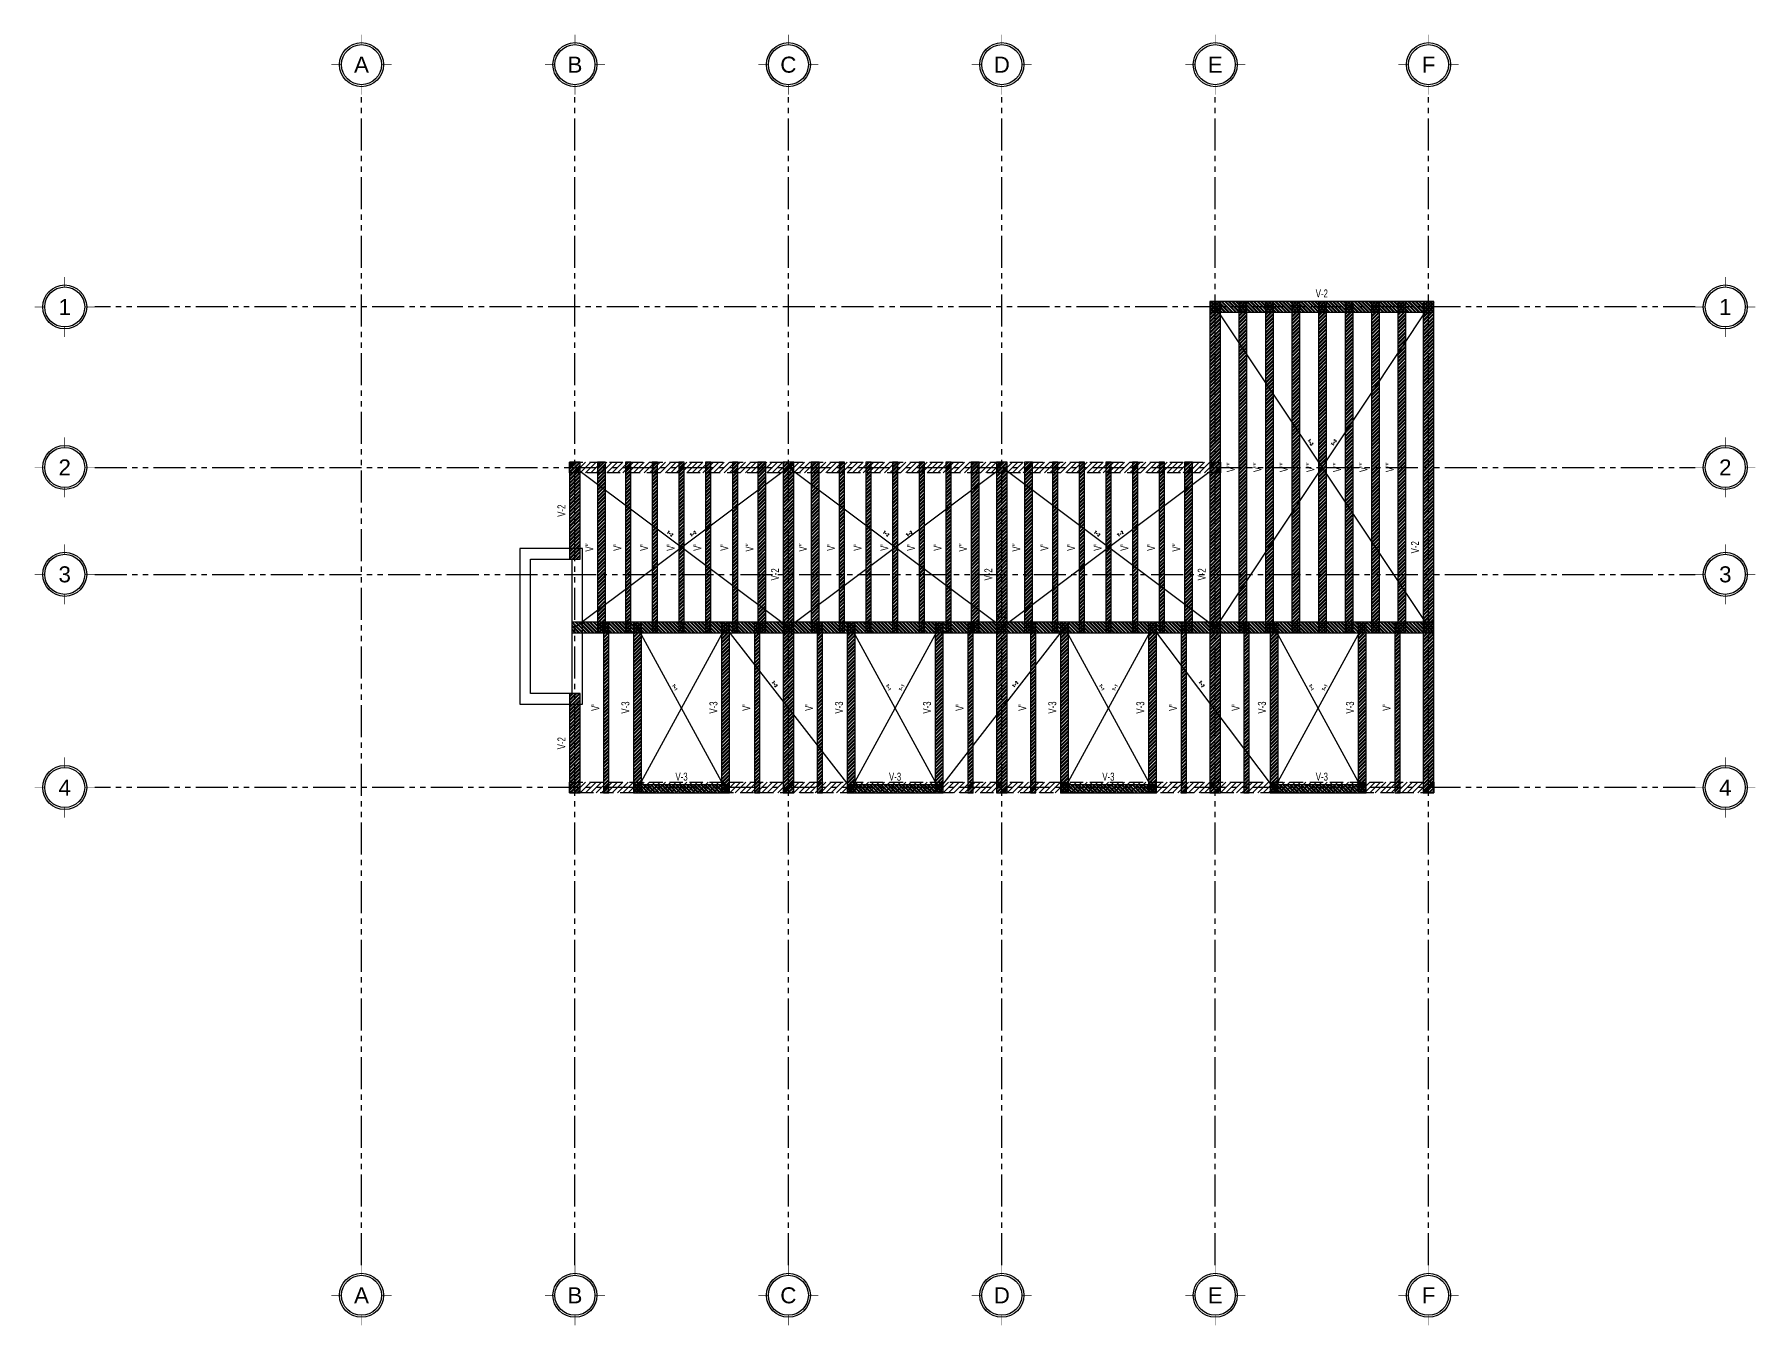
# Model space of a CAD drawing. Header units: metres. Extents: x -6.1 to 26.1, y -10.1 to 14.1.
import ezdxf
from ezdxf.enums import TextEntityAlignment as Align

# ---------------------------------------------------------------- set-up
doc = ezdxf.new("R2010")
doc.units = ezdxf.units.M
doc.header["$MEASUREMENT"] = 0
doc.linetypes.add('Xref_Cubierta$0$HIDDEN', pattern=[0.375, 0.25, -0.125])
doc.linetypes.add('Xref_Ejes$0$ACAD_ISO05W100', pattern=[33, 24, -3, 0, -3, 0, -3])
for name, color, linetype in [('Xref_Cubierta$0$00-TENSORES', 7, 'Continuous'), ('Xref_Cubierta$0$Cerramiento', 11, 'Continuous'), ('Xref_Cubierta$0$VIGA', 3, 'Continuous'), ('Xref_Cubierta$0$VIGUETA', 7, 'Continuous'), ('Xref_Ejes$0$00-EJES', 1, 'Xref_Ejes$0$ACAD_ISO05W100'), ('Xref_Ejes$0$Globo Eje', 1, 'Continuous'), ('Xref_Ejes$0$Texto', 7, 'Continuous')]:
    doc.layers.add(name, color=color, linetype=linetype)
doc.styles.add('Xref_Cubierta$0$ARIAL', font='arial.ttf', dxfattribs={"height": 2})
doc.styles.add('Xref_Cubierta$0$ROMANS', font='romans.shx', dxfattribs={"width": 0.75})
doc.styles.add('Xref_Ejes$0$Arial', font='arial.ttf')
pattern_1 = [(45, (2e-15, 4.327096), (-0.03367596, 0.03367596), []), (45, (0.02245, 4.327096), (-0.03367596, 0.03367596), [])]
pattern_2 = [(45, (0.05, 4.327096), (-0.03367596, 0.03367596), []), (45, (0.07245, 4.327096), (-0.03367596, 0.03367596), [])]

# ---------------------------------------------------------------- blocks, each defined once
blk = doc.blocks.new('*U189')
at = {"layer": 'Xref_Ejes$0$Globo Eje', "ltscale": 0.025, "const_width": 0.00938}
for points in [[(0, 0.5625), (0, 0.375)], [(-0.375, 0), (-0.5625, 0)], [(0.5625, 0), (0.375, 0)], [(0, -0.375), (0, -0.5625)]]:
    blk.add_lwpolyline(points, dxfattribs=at)
at = {"layer": 'Xref_Ejes$0$Globo Eje', "ltscale": 0.025}
for radius in [0.4125, 0.375]:
    blk.add_circle((0, 0), radius, dxfattribs=at)
at = {"layer": 'Xref_Ejes$0$Texto', "color": 7, "ltscale": 0.025, "style": 'Xref_Ejes$0$Arial'}
blk.add_attdef('EJE', text='', height=0.3, dxfattribs=at).set_placement((0, 0), align=Align.MIDDLE_CENTER)
blk = doc.blocks.new('Xref_Ejes')
at = {"layer": 'Xref_Ejes$0$00-EJES', "ltscale": 0.025}
for p, q in [((0, -8.957), (0, 12.987)), ((4, -8.957), (4, 12.987)), ((8, -8.957), (8, 12.987)), ((12, -8.957), (12, 12.987)), ((16, -8.957), (16, 12.987)), ((19.997, -8.957), (19.997, 12.987)), ((24.997, 9.008), (-5, 9.008)), ((-5, 6), (24.997, 6)), ((-5, 3.996), (24.997, 3.996)), ((24.997, 0), (-5, 0))]:
    blk.add_line(p, q, dxfattribs=at)
for p, values in [((0, 13.55), {'EJE': 'A'}), ((4, 13.55), {'EJE': 'B'}), ((8, 13.55), {'EJE': 'C'}), ((12, 13.55), {'EJE': 'D'}), ((16, 13.55), {'EJE': 'E'}), ((19.997, 13.55), {'EJE': 'F'}), ((-5.562, 9.008), {'EJE': '1'}), ((25.559, 9.008), {'EJE': '1'}), ((-5.562, 6), {'EJE': '2'}), ((25.559, 6), {'EJE': '2'}), ((-5.562, 3.996), {'EJE': '3'}), ((25.559, 3.996), {'EJE': '3'}), ((-5.562, 0), {'EJE': '4'}), ((25.559, 0), {'EJE': '4'}), ((0, -9.519), {'EJE': 'A'}), ((4, -9.519), {'EJE': 'B'}), ((8, -9.519), {'EJE': 'C'}), ((12, -9.519), {'EJE': 'D'}), ((16, -9.519), {'EJE': 'E'}), ((19.997, -9.519), {'EJE': 'F'})]:
    blk.add_blockref('*U189', p, dxfattribs=at).add_auto_attribs(values)
blk = doc.blocks.new('*U257')
at = {"layer": 'Xref_Cubierta$0$VIGA', "ltscale": 0.025, "transparency": 33554559}
h = blk.add_hatch(dxfattribs=at)
h.set_pattern_fill('ANSI32', color=250, scale=0.005)
h.set_pattern_definition([(45, (-0.05, 4.327096), (-0.03367596, 0.03367596), []), (45, (-0.02755, 4.327096), (-0.03367596, 0.03367596), [])])
h.paths.add_polyline_path([(-0.125, 6), (-0.125, -0.2), (0.075, -0.2), (0.075, 6)])
at = {"layer": 'Xref_Cubierta$0$VIGA', "ltscale": 0.025}
for p, q in [((0.075, 6), (-0.125, 6)), ((-0.125, 6), (-0.125, -0.2)), ((0.075, -0.2), (0.075, 6)), ((-0.125, -0.2), (0.075, -0.2))]:
    blk.add_line(p, q, dxfattribs=at)
at = {"layer": 'Xref_Cubierta$0$VIGA', "ltscale": 0.025, "style": 'Xref_Cubierta$0$ARIAL', "width": 0.7, "flags": 8}
blk.add_attdef('V-00', text='', height=0.15, rotation=90, dxfattribs=at).set_placement((-0.278, 3.895), align=Align.MIDDLE_CENTER)
blk = doc.blocks.new('*U263')
at = {"layer": 'Xref_Cubierta$0$VIGA', "ltscale": 0.025, "transparency": 33554559}
h = blk.add_hatch(dxfattribs=at)
h.set_pattern_fill('ANSI32', color=250, scale=0.005, angle=-90)
h.set_pattern_definition([(315, (18.322223, 0.05), (0.03367596, 0.03367596), []), (315, (18.322223, 0.02755), (0.03367596, 0.03367596), [])])
h.paths.add_polyline_path([(15.953, 0.125), (-0.2, 0.125), (-0.2, -0.075), (15.953, -0.075)])
at = {"layer": 'Xref_Cubierta$0$VIGA', "ltscale": 0.025}
for p, q in [((-0.2, 0.125), (-0.2, -0.075)), ((15.953, 0.125), (-0.2, 0.125)), ((15.953, -0.075), (15.953, 0.125)), ((-0.2, -0.075), (15.953, -0.075))]:
    blk.add_line(p, q, dxfattribs=at)
at = {"layer": 'Xref_Cubierta$0$VIGA', "ltscale": 0.025, "style": 'Xref_Cubierta$0$ARIAL', "width": 0.7, "flags": 8}
blk.add_attdef('V-00', text='', height=0.15, dxfattribs=at).set_placement((7.856, 0.278), align=Align.MIDDLE_CENTER)
blk = doc.blocks.new('*U264')
at = {"layer": 'Xref_Cubierta$0$VIGA', "ltscale": 0.025, "transparency": 33554559}
h = blk.add_hatch(dxfattribs=at)
h.set_pattern_fill('ANSI32', color=250, scale=0.005)
h.set_pattern_definition([(45, (-0.05, 7.335386), (-0.03367596, 0.03367596), []), (45, (-0.02755, 7.335386), (-0.03367596, 0.03367596), [])])
h.paths.add_polyline_path([(-0.125, 9.008), (-0.125, -0.2), (0.075, -0.2), (0.075, 9.008)])
at = {"layer": 'Xref_Cubierta$0$VIGA', "ltscale": 0.025}
for p, q in [((0.075, 9.008), (-0.125, 9.008)), ((-0.125, 9.008), (-0.125, -0.2)), ((0.075, -0.2), (0.075, 9.008)), ((-0.125, -0.2), (0.075, -0.2))]:
    blk.add_line(p, q, dxfattribs=at)
at = {"layer": 'Xref_Cubierta$0$VIGA', "ltscale": 0.025, "style": 'Xref_Cubierta$0$ARIAL', "width": 0.7, "flags": 8}
blk.add_attdef('V-00', text='', height=0.15, rotation=90, dxfattribs=at).set_placement((-0.278, 3.895), align=Align.MIDDLE_CENTER)
blk = doc.blocks.new('*U261')
at = {"layer": 'Xref_Cubierta$0$VIGA', "ltscale": 0.025, "transparency": 33554559}
h = blk.add_hatch(dxfattribs=at)
h.set_pattern_fill('ANSI32', color=250, scale=0.005)
h.set_pattern_definition([(45, (-0.05, 7.335143), (-0.03367596, 0.03367596), []), (45, (-0.02755, 7.335143), (-0.03367596, 0.03367596), [])])
h.paths.add_polyline_path([(-0.125, 9.008), (-0.125, -0.2), (0.075, -0.2), (0.075, 9.008)])
at = {"layer": 'Xref_Cubierta$0$VIGA', "ltscale": 0.025}
for p, q in [((0.075, 9.008), (-0.125, 9.008)), ((-0.125, 9.008), (-0.125, -0.2)), ((0.075, -0.2), (0.075, 9.008)), ((-0.125, -0.2), (0.075, -0.2))]:
    blk.add_line(p, q, dxfattribs=at)
at = {"layer": 'Xref_Cubierta$0$VIGA', "ltscale": 0.025, "style": 'Xref_Cubierta$0$ARIAL', "width": 0.7, "flags": 8}
blk.add_attdef('V-00', text='', height=0.15, rotation=90, dxfattribs=at).set_placement((-0.278, 4.403), align=Align.MIDDLE_CENTER)
blk = doc.blocks.new('*U262')
at = {"layer": 'Xref_Cubierta$0$VIGA', "ltscale": 0.025, "transparency": 33554559}
h = blk.add_hatch(dxfattribs=at)
h.set_pattern_fill('ANSI32', color=250, scale=0.005)
h.set_pattern_definition([(45, (-0.05, -0.01063), (-0.033676, 0.033676), []), (45, (-0.02755, -0.01063), (-0.033676, 0.033676), [])])
h.paths.add_polyline_path([(-0.125, 1.662), (-0.125, -0.2), (0.075, -0.2), (0.075, 1.662)])
at = {"layer": 'Xref_Cubierta$0$VIGA', "ltscale": 0.025}
for p, q in [((0.075, 1.662), (-0.125, 1.662)), ((-0.125, 1.662), (-0.125, -0.2)), ((0.075, -0.2), (0.075, 1.662)), ((-0.125, -0.2), (0.075, -0.2))]:
    blk.add_line(p, q, dxfattribs=at)
at = {"layer": 'Xref_Cubierta$0$VIGA', "ltscale": 0.025, "style": 'Xref_Cubierta$0$ARIAL', "width": 0.7, "flags": 8}
blk.add_attdef('V-00', text='', height=0.15, rotation=90, dxfattribs=at).set_placement((-0.278, 0.73), align=Align.MIDDLE_CENTER)
blk = doc.blocks.new('*U265')
at = {"layer": 'Xref_Cubierta$0$VIGA', "ltscale": 0.025, "transparency": 33554559}
h = blk.add_hatch(dxfattribs=at)
h.set_pattern_fill('ANSI32', color=250, scale=0.005)
h.set_pattern_definition([(45, (-0.05, -3.019004), (-0.03367596, 0.03367596), []), (45, (-0.02755, -3.019004), (-0.03367596, 0.03367596), [])])
h.paths.add_polyline_path([(-0.125, 1.621), (-0.125, -0.2), (0.075, -0.2), (0.075, 1.621)])
at = {"layer": 'Xref_Cubierta$0$VIGA', "ltscale": 0.025}
for p, q in [((0.075, 1.621), (-0.125, 1.621)), ((-0.125, 1.621), (-0.125, -0.2)), ((0.075, -0.2), (0.075, 1.621)), ((-0.125, -0.2), (0.075, -0.2))]:
    blk.add_line(p, q, dxfattribs=at)
at = {"layer": 'Xref_Cubierta$0$VIGA', "ltscale": 0.025, "style": 'Xref_Cubierta$0$ARIAL', "width": 0.7, "flags": 8}
blk.add_attdef('V-00', text='', height=0.15, rotation=90, dxfattribs=at).set_placement((-0.278, 0.709), align=Align.MIDDLE_CENTER)
blk = doc.blocks.new('*U266')
at = {"layer": 'Xref_Cubierta$0$VIGA', "ltscale": 0.025, "transparency": 33554559}
h = blk.add_hatch(dxfattribs=at)
h.set_pattern_fill('ANSI32', color=250, scale=0.005, angle=-90)
h.set_pattern_definition([(315, (18.320255, 0.05), (0.03367596, 0.03367596), []), (315, (18.320255, 0.02755), (0.03367596, 0.03367596), [])])
h.paths.add_polyline_path([(3.997, 0.125), (-0.2, 0.125), (-0.2, -0.075), (3.997, -0.075)])
at = {"layer": 'Xref_Cubierta$0$VIGA', "ltscale": 0.025}
for p, q in [((-0.2, 0.125), (-0.2, -0.075)), ((3.997, 0.125), (-0.2, 0.125)), ((3.997, -0.075), (3.997, 0.125)), ((-0.2, -0.075), (3.997, -0.075))]:
    blk.add_line(p, q, dxfattribs=at)
at = {"layer": 'Xref_Cubierta$0$VIGA', "ltscale": 0.025, "style": 'Xref_Cubierta$0$ARIAL', "width": 0.7, "flags": 8}
blk.add_attdef('V-00', text='', height=0.15, dxfattribs=at).set_placement((1.897, 0.278), align=Align.MIDDLE_CENTER)
blk = doc.blocks.new('*U267')
at = {"layer": 'Xref_Cubierta$0$VIGA', "ltscale": 0.025, "transparency": 33554559}
h = blk.add_hatch(dxfattribs=at)
h.set_pattern_fill('ANSI32', color=250, scale=0.005)
h.set_pattern_definition([(45, (-0.05, 4.327096), (-0.03367596, 0.03367596), []), (45, (-0.02755, 4.327096), (-0.03367596, 0.03367596), [])])
h.paths.add_polyline_path([(-0.125, 6), (-0.125, -0.2), (0.075, -0.2), (0.075, 6)])
at = {"layer": 'Xref_Cubierta$0$VIGA', "ltscale": 0.025}
for p, q in [((0.075, 6), (-0.125, 6)), ((-0.125, 6), (-0.125, -0.2)), ((0.075, -0.2), (0.075, 6)), ((-0.125, -0.2), (0.075, -0.2))]:
    blk.add_line(p, q, dxfattribs=at)
at = {"layer": 'Xref_Cubierta$0$VIGA', "ltscale": 0.025, "style": 'Xref_Cubierta$0$ARIAL', "width": 0.7, "flags": 8}
blk.add_attdef('V-00', text='', height=0.15, rotation=90, dxfattribs=at).set_placement((-0.278, 3.895), align=Align.MIDDLE_CENTER)
blk = doc.blocks.new('*U260')
at = {"layer": 'Xref_Cubierta$0$VIGA', "ltscale": 0.025, "transparency": 33554559}
h = blk.add_hatch(dxfattribs=at)
h.set_pattern_fill('ANSI32', color=250, scale=0.005, angle=-90)
h.set_pattern_definition([(315, (5.218306, -6e-15), (0.03367596, 0.03367596), []), (315, (5.218306, -0.02245), (0.03367596, 0.03367596), [])])
h.paths.add_polyline_path([(1.65, 0.075), (-0.15, 0.075), (-0.15, -0.075), (1.65, -0.075)])
at = {"layer": 'Xref_Cubierta$0$VIGA', "ltscale": 0.025}
for p, q in [((-0.15, 0.075), (-0.15, -0.075)), ((1.65, 0.075), (-0.15, 0.075)), ((1.65, -0.075), (1.65, 0.075)), ((-0.15, -0.075), (1.65, -0.075))]:
    blk.add_line(p, q, dxfattribs=at)
at = {"layer": 'Xref_Cubierta$0$VIGA', "ltscale": 0.025, "style": 'Xref_Cubierta$0$ARIAL', "width": 0.7, "flags": 8}
blk.add_attdef('V-00', text='', height=0.15, dxfattribs=at).set_placement((0.749, 0.228), align=Align.MIDDLE_CENTER)
blk = doc.blocks.new('*U259')
at = {"layer": 'Xref_Cubierta$0$VIGA', "ltscale": 0.025, "transparency": 33554559}
h = blk.add_hatch(dxfattribs=at)
h.set_pattern_fill('ANSI32', color=250, scale=0.005)
h.set_pattern_definition(pattern_1)
h.paths.add_polyline_path([(-0.075, 3), (-0.075, -0.2), (0.075, -0.2), (0.075, 3)])
at = {"layer": 'Xref_Cubierta$0$VIGA', "ltscale": 0.025}
for p, q in [((0.075, 3), (-0.075, 3)), ((-0.075, 3), (-0.075, -0.2)), ((0.075, -0.2), (0.075, 3)), ((-0.075, -0.2), (0.075, -0.2))]:
    blk.add_line(p, q, dxfattribs=at)
at = {"layer": 'Xref_Cubierta$0$VIGA', "ltscale": 0.025, "style": 'Xref_Cubierta$0$ARIAL', "width": 0.7, "flags": 8}
blk.add_attdef('V-00', text='', height=0.15, rotation=90, dxfattribs=at).set_placement((-0.228, 1.399), align=Align.MIDDLE_CENTER)
blk = doc.blocks.new('*U258')
at = {"layer": 'Xref_Cubierta$0$VIGA', "ltscale": 0.025, "transparency": 33554559}
h = blk.add_hatch(dxfattribs=at)
h.set_pattern_fill('ANSI32', color=250, scale=0.005)
h.set_pattern_definition(pattern_2)
h.paths.add_polyline_path([(-0.025, 3), (-0.025, -0.2), (0.075, -0.2), (0.075, 3)])
at = {"layer": 'Xref_Cubierta$0$VIGA', "ltscale": 0.025}
for p, q in [((0.075, 3), (-0.025, 3)), ((-0.025, 3), (-0.025, -0.2)), ((0.075, -0.2), (0.075, 3)), ((-0.025, -0.2), (0.075, -0.2))]:
    blk.add_line(p, q, dxfattribs=at)
at = {"layer": 'Xref_Cubierta$0$VIGA', "ltscale": 0.025, "style": 'Xref_Cubierta$0$ARIAL', "width": 0.7, "flags": 8}
blk.add_attdef('V-00', text='', height=0.15, rotation=90, dxfattribs=at).set_placement((-0.178, 1.399), align=Align.MIDDLE_CENTER)
blk = doc.blocks.new('*U268')
at = {"layer": 'Xref_Cubierta$0$VIGA', "ltscale": 0.025, "transparency": 33554559}
h = blk.add_hatch(dxfattribs=at)
h.set_pattern_fill('ANSI32', color=250, scale=0.005)
h.set_pattern_definition(pattern_2)
h.paths.add_polyline_path([(-0.025, 3), (-0.025, -0.2), (0.075, -0.2), (0.075, 3)])
at = {"layer": 'Xref_Cubierta$0$VIGA', "ltscale": 0.025}
for p, q in [((0.075, 3), (-0.025, 3)), ((-0.025, 3), (-0.025, -0.2)), ((0.075, -0.2), (0.075, 3)), ((-0.025, -0.2), (0.075, -0.2))]:
    blk.add_line(p, q, dxfattribs=at)
at = {"layer": 'Xref_Cubierta$0$VIGA', "ltscale": 0.025, "style": 'Xref_Cubierta$0$ARIAL', "width": 0.7, "flags": 8}
blk.add_attdef('V-00', text='', height=0.15, rotation=90, dxfattribs=at).set_placement((-0.178, 1.399), align=Align.MIDDLE_CENTER)
blk = doc.blocks.new('*U269')
at = {"layer": 'Xref_Cubierta$0$VIGA', "ltscale": 0.025, "transparency": 33554559}
h = blk.add_hatch(dxfattribs=at)
h.set_pattern_fill('ANSI32', color=250, scale=0.005)
h.set_pattern_definition(pattern_1)
h.paths.add_polyline_path([(-0.075, 3), (-0.075, -0.2), (0.075, -0.2), (0.075, 3)])
at = {"layer": 'Xref_Cubierta$0$VIGA', "ltscale": 0.025}
for p, q in [((0.075, 3), (-0.075, 3)), ((-0.075, 3), (-0.075, -0.2)), ((0.075, -0.2), (0.075, 3)), ((-0.075, -0.2), (0.075, -0.2))]:
    blk.add_line(p, q, dxfattribs=at)
at = {"layer": 'Xref_Cubierta$0$VIGA', "ltscale": 0.025, "style": 'Xref_Cubierta$0$ARIAL', "width": 0.7, "flags": 8}
blk.add_attdef('V-00', text='', height=0.15, rotation=90, dxfattribs=at).set_placement((-0.228, 1.399), align=Align.MIDDLE_CENTER)
blk = doc.blocks.new('*U270')
at = {"layer": 'Xref_Cubierta$0$VIGA', "ltscale": 0.025, "transparency": 33554559}
h = blk.add_hatch(dxfattribs=at)
h.set_pattern_fill('ANSI32', color=250, scale=0.005)
h.set_pattern_definition(pattern_1)
h.paths.add_polyline_path([(-0.075, 3), (-0.075, -0.2), (0.075, -0.2), (0.075, 3)])
at = {"layer": 'Xref_Cubierta$0$VIGA', "ltscale": 0.025}
for p, q in [((0.075, 3), (-0.075, 3)), ((-0.075, 3), (-0.075, -0.2)), ((0.075, -0.2), (0.075, 3)), ((-0.075, -0.2), (0.075, -0.2))]:
    blk.add_line(p, q, dxfattribs=at)
at = {"layer": 'Xref_Cubierta$0$VIGA', "ltscale": 0.025, "style": 'Xref_Cubierta$0$ARIAL', "width": 0.7, "flags": 8}
blk.add_attdef('V-00', text='', height=0.15, rotation=90, dxfattribs=at).set_placement((-0.228, 1.399), align=Align.MIDDLE_CENTER)
blk = doc.blocks.new('*U271')
at = {"layer": 'Xref_Cubierta$0$VIGA', "ltscale": 0.025, "transparency": 33554559}
h = blk.add_hatch(dxfattribs=at)
h.set_pattern_fill('ANSI32', color=250, scale=0.005)
h.set_pattern_definition(pattern_1)
h.paths.add_polyline_path([(-0.075, 6.008), (-0.075, -0.2), (0.075, -0.2), (0.075, 6.008)])
at = {"layer": 'Xref_Cubierta$0$VIGA', "ltscale": 0.025}
for p, q in [((0.075, 6.008), (-0.075, 6.008)), ((-0.075, 6.008), (-0.075, -0.2)), ((0.075, -0.2), (0.075, 6.008)), ((-0.075, -0.2), (0.075, -0.2))]:
    blk.add_line(p, q, dxfattribs=at)
at = {"layer": 'Xref_Cubierta$0$VIGA', "ltscale": 0.025, "style": 'Xref_Cubierta$0$ARIAL', "width": 0.7, "flags": 8}
blk.add_attdef('V-00', text='', height=0.15, rotation=90, dxfattribs=at).set_placement((-0.228, 2.903), align=Align.MIDDLE_CENTER)
blk = doc.blocks.new('*U273')
at = {"layer": 'Xref_Cubierta$0$VIGA', "ltscale": 0.025, "transparency": 33554559}
h = blk.add_hatch(dxfattribs=at)
h.set_pattern_fill('ANSI32', color=250, scale=0.005, angle=-90)
h.set_pattern_definition([(315, (5.147566, -6e-15), (0.03367596, 0.03367596), []), (315, (5.147566, -0.02245), (0.03367596, 0.03367596), [])])
h.paths.add_polyline_path([(1.65, 0.075), (-0.15, 0.075), (-0.15, -0.075), (1.65, -0.075)])
at = {"layer": 'Xref_Cubierta$0$VIGA', "ltscale": 0.025}
for p, q in [((-0.15, 0.075), (-0.15, -0.075)), ((1.65, 0.075), (-0.15, 0.075)), ((1.65, -0.075), (1.65, 0.075)), ((-0.15, -0.075), (1.65, -0.075))]:
    blk.add_line(p, q, dxfattribs=at)
at = {"layer": 'Xref_Cubierta$0$VIGA', "ltscale": 0.025, "style": 'Xref_Cubierta$0$ARIAL', "width": 0.7, "flags": 8}
blk.add_attdef('V-00', text='', height=0.15, dxfattribs=at).set_placement((0.82, 0.228), align=Align.MIDDLE_CENTER)
blk = doc.blocks.new('*U272')
at = {"layer": 'Xref_Cubierta$0$VIGA', "ltscale": 0.025, "transparency": 33554559}
h = blk.add_hatch(dxfattribs=at)
h.set_pattern_fill('ANSI32', color=250, scale=0.005)
h.set_pattern_definition(pattern_1)
h.paths.add_polyline_path([(-0.075, 3), (-0.075, -0.2), (0.075, -0.2), (0.075, 3)])
at = {"layer": 'Xref_Cubierta$0$VIGA', "ltscale": 0.025}
for p, q in [((0.075, 3), (-0.075, 3)), ((-0.075, 3), (-0.075, -0.2)), ((0.075, -0.2), (0.075, 3)), ((-0.075, -0.2), (0.075, -0.2))]:
    blk.add_line(p, q, dxfattribs=at)
at = {"layer": 'Xref_Cubierta$0$VIGA', "ltscale": 0.025, "style": 'Xref_Cubierta$0$ARIAL', "width": 0.7, "flags": 8}
blk.add_attdef('V-00', text='', height=0.15, rotation=90, dxfattribs=at).set_placement((-0.228, 1.399), align=Align.MIDDLE_CENTER)
blk = doc.blocks.new('*U274')
at = {"layer": 'Xref_Cubierta$0$VIGA', "ltscale": 0.025, "transparency": 33554559}
h = blk.add_hatch(dxfattribs=at)
h.set_pattern_fill('ANSI32', color=250, scale=0.005)
h.set_pattern_definition(pattern_1)
h.paths.add_polyline_path([(-0.075, 3), (-0.075, -0.2), (0.075, -0.2), (0.075, 3)])
at = {"layer": 'Xref_Cubierta$0$VIGA', "ltscale": 0.025}
for p, q in [((0.075, 3), (-0.075, 3)), ((-0.075, 3), (-0.075, -0.2)), ((0.075, -0.2), (0.075, 3)), ((-0.075, -0.2), (0.075, -0.2))]:
    blk.add_line(p, q, dxfattribs=at)
at = {"layer": 'Xref_Cubierta$0$VIGA', "ltscale": 0.025, "style": 'Xref_Cubierta$0$ARIAL', "width": 0.7, "flags": 8}
blk.add_attdef('V-00', text='', height=0.15, rotation=90, dxfattribs=at).set_placement((-0.228, 1.399), align=Align.MIDDLE_CENTER)
blk = doc.blocks.new('Xref_Cubierta')
at = {"layer": 'Xref_Cubierta$0$VIGUETA'}
h = blk.add_hatch(dxfattribs=at)
h.set_pattern_fill('JIS_WOOD', color=256, scale=0.1)
h.set_pattern_definition([(45, (-0.000496, 6.00002), (-0.05, 0.05), [])])
h.paths.add_polyline_path([(16.1, 5.9), (16.1, 6.1), (3.9, 6.1), (3.9, 5.9)])
h = blk.add_hatch(dxfattribs=at)
h.set_pattern_fill('JIS_WOOD', color=256, scale=0.1)
h.set_pattern_definition([(45, (0, 0), (-0.05, 0.05), [])])
h.paths.add_polyline_path([(20.097, -0.1), (20.097, 0.1), (3.9, 0.1), (3.9, -0.1)])
at = {"layer": 'Xref_Cubierta$0$00-TENSORES'}
for p, q in [((20.008, 3), (16, 9.008)), ((19.997, 9.008), (16.006, 3)), ((8.002, 3), (4, 6)), ((8.002, 6), (4, 3)), ((12.004, 3), (8.002, 6)), ((12.004, 6), (8.002, 3)), ((16.006, 3), (12.004, 6)), ((16.006, 6), (12.004, 3)), ((5.174, -0.025), (6.824, 3)), ((6.824, -0.025), (5.174, 3)), ((6.824, 3), (9.176, -0.025)), ((9.176, -0.025), (10.826, 3)), ((10.826, -0.025), (9.176, 3)), ((13.174, 3), (10.826, -0.025)), ((13.174, -0.025), (14.824, 3)), ((14.824, -0.025), (13.174, 3)), ((14.824, 3), (17.103, -0.025)), ((17.103, -0.025), (18.753, 3)), ((18.753, -0.025), (17.103, 3))]:
    blk.add_line(p, q, dxfattribs=at)
at = {"layer": 'Xref_Cubierta$0$Cerramiento'}
blk.add_line((6.05, 3.1), (5.95, 3.1), dxfattribs=at)
for points in [[(2.97, 1.562), (4.144, 1.562), (4.144, 4.479), (2.97, 4.479), (2.97, 1.562)], [(3.17, 1.762), (3.17, 4.279), (3.944, 4.279), (3.944, 1.762), (3.17, 1.762)]]:
    blk.add_lwpolyline(points, dxfattribs=at)
at = {"layer": 'Xref_Cubierta$0$VIGUETA', "linetype": 'Xref_Cubierta$0$HIDDEN'}
for points in [[(3.9, 6.1), (16.1, 6.1), (16.1, 5.9), (3.9, 5.9)], [(3.9, 0.1), (20.097, 0.1), (20.097, -0.1), (3.9, -0.1)]]:
    blk.add_lwpolyline(points, close=True, dxfattribs=at)
at = {"ltscale": 0.025}
ref = blk.add_blockref('*U264', (16.025, 0.1), dxfattribs=at)
ref.add_attrib('V-00', 'V-2', dxfattribs={"layer": 'Xref_Cubierta$0$VIGA', "ltscale": 0.025, "height": 0.15, "rotation": 90, "style": 'Xref_Cubierta$0$ARIAL', "width": 0.7}).set_placement((15.747, 3.995), align=Align.MIDDLE_CENTER)
ref = blk.add_blockref('*U266', (16.1, 8.983), dxfattribs=at)
ref.add_attrib('V-00', 'V-2', dxfattribs={"layer": 'Xref_Cubierta$0$VIGA', "ltscale": 0.025, "height": 0.15, "style": 'Xref_Cubierta$0$ARIAL', "width": 0.7}).set_placement((17.997, 9.261), align=Align.MIDDLE_CENTER)
ref = blk.add_blockref('*U271', (16.52, 3.1), dxfattribs=at)
ref.add_attrib('V-00', "V'''", dxfattribs={"layer": 'Xref_Cubierta$0$VIGA', "ltscale": 0.025, "height": 0.15, "rotation": 90, "style": 'Xref_Cubierta$0$ARIAL', "width": 0.7}).set_placement((16.292, 6.003), align=Align.MIDDLE_CENTER)
ref = blk.add_blockref('*U271', (17.016, 3.1), dxfattribs=at)
ref.add_attrib('V-00', "V'''", dxfattribs={"layer": 'Xref_Cubierta$0$VIGA', "ltscale": 0.025, "height": 0.15, "rotation": 90, "style": 'Xref_Cubierta$0$ARIAL', "width": 0.7}).set_placement((16.788, 6.003), align=Align.MIDDLE_CENTER)
ref = blk.add_blockref('*U271', (17.513, 3.1), dxfattribs=at)
ref.add_attrib('V-00', "V'''", dxfattribs={"layer": 'Xref_Cubierta$0$VIGA', "ltscale": 0.025, "height": 0.15, "rotation": 90, "style": 'Xref_Cubierta$0$ARIAL', "width": 0.7}).set_placement((17.285, 6.003), align=Align.MIDDLE_CENTER)
ref = blk.add_blockref('*U271', (18.01, 3.1), dxfattribs=at)
ref.add_attrib('V-00', "V'''", dxfattribs={"layer": 'Xref_Cubierta$0$VIGA', "ltscale": 0.025, "height": 0.15, "rotation": 90, "style": 'Xref_Cubierta$0$ARIAL', "width": 0.7}).set_placement((17.782, 6.003), align=Align.MIDDLE_CENTER)
ref = blk.add_blockref('*U271', (18.507, 3.1), dxfattribs=at)
ref.add_attrib('V-00', "V'''", dxfattribs={"layer": 'Xref_Cubierta$0$VIGA', "ltscale": 0.025, "height": 0.15, "rotation": 90, "style": 'Xref_Cubierta$0$ARIAL', "width": 0.7}).set_placement((18.279, 6.003), align=Align.MIDDLE_CENTER)
ref = blk.add_blockref('*U271', (19.003, 3.1), dxfattribs=at)
ref.add_attrib('V-00', "V'''", dxfattribs={"layer": 'Xref_Cubierta$0$VIGA', "ltscale": 0.025, "height": 0.15, "rotation": 90, "style": 'Xref_Cubierta$0$ARIAL', "width": 0.7}).set_placement((18.775, 6.003), align=Align.MIDDLE_CENTER)
ref = blk.add_blockref('*U271', (19.5, 3.1), dxfattribs=at)
ref.add_attrib('V-00', "V'''", dxfattribs={"layer": 'Xref_Cubierta$0$VIGA', "ltscale": 0.025, "height": 0.15, "rotation": 90, "style": 'Xref_Cubierta$0$ARIAL', "width": 0.7}).set_placement((19.272, 6.003), align=Align.MIDDLE_CENTER)
ref = blk.add_blockref('*U261', (20.022, 0.1), dxfattribs=at)
ref.add_attrib('V-00', 'V-2', dxfattribs={"layer": 'Xref_Cubierta$0$VIGA', "ltscale": 0.025, "height": 0.15, "rotation": 90, "style": 'Xref_Cubierta$0$ARIAL', "width": 0.7}).set_placement((19.744, 4.503), align=Align.MIDDLE_CENTER)
ref = blk.add_blockref('*U265', (4.025, 4.479), dxfattribs=at)
ref.add_attrib('V-00', 'V-2', dxfattribs={"layer": 'Xref_Cubierta$0$VIGA', "ltscale": 0.025, "height": 0.15, "rotation": 90, "style": 'Xref_Cubierta$0$ARIAL', "width": 0.7}).set_placement((3.747, 5.189), align=Align.MIDDLE_CENTER)
ref = blk.add_blockref('*U259', (4.5, 3.1), dxfattribs=at)
ref.add_attrib('V-00', "V''", dxfattribs={"layer": 'Xref_Cubierta$0$VIGA', "ltscale": 0.025, "height": 0.15, "rotation": 90, "style": 'Xref_Cubierta$0$ARIAL', "width": 0.7}).set_placement((4.272, 4.499), align=Align.MIDDLE_CENTER)
ref = blk.add_blockref('*U258', (4.975, 3.1), dxfattribs=at)
ref.add_attrib('V-00', "V'", dxfattribs={"layer": 'Xref_Cubierta$0$VIGA', "ltscale": 0.025, "height": 0.15, "rotation": 90, "style": 'Xref_Cubierta$0$ARIAL', "width": 0.7}).set_placement((4.797, 4.499), align=Align.MIDDLE_CENTER)
ref = blk.add_blockref('*U258', (5.475, 3.1), dxfattribs=at)
ref.add_attrib('V-00', "V'", dxfattribs={"layer": 'Xref_Cubierta$0$VIGA', "ltscale": 0.025, "height": 0.15, "rotation": 90, "style": 'Xref_Cubierta$0$ARIAL', "width": 0.7}).set_placement((5.297, 4.499), align=Align.MIDDLE_CENTER)
ref = blk.add_blockref('*U258', (5.975, 3.1), dxfattribs=at)
ref.add_attrib('V-00', "V'", dxfattribs={"layer": 'Xref_Cubierta$0$VIGA', "ltscale": 0.025, "height": 0.15, "rotation": 90, "style": 'Xref_Cubierta$0$ARIAL', "width": 0.7}).set_placement((5.797, 4.499), align=Align.MIDDLE_CENTER)
ref = blk.add_blockref('*U258', (6.475, 3.1), dxfattribs=at)
ref.add_attrib('V-00', "V'", dxfattribs={"layer": 'Xref_Cubierta$0$VIGA', "ltscale": 0.025, "height": 0.15, "rotation": 90, "style": 'Xref_Cubierta$0$ARIAL', "width": 0.7}).set_placement((6.297, 4.499), align=Align.MIDDLE_CENTER)
ref = blk.add_blockref('*U258', (6.975, 3.1), dxfattribs=at)
ref.add_attrib('V-00', "V'", dxfattribs={"layer": 'Xref_Cubierta$0$VIGA', "ltscale": 0.025, "height": 0.15, "rotation": 90, "style": 'Xref_Cubierta$0$ARIAL', "width": 0.7}).set_placement((6.797, 4.499), align=Align.MIDDLE_CENTER)
ref = blk.add_blockref('*U259', (7.5, 3.1), dxfattribs=at)
ref.add_attrib('V-00', "V''", dxfattribs={"layer": 'Xref_Cubierta$0$VIGA', "ltscale": 0.025, "height": 0.15, "rotation": 90, "style": 'Xref_Cubierta$0$ARIAL', "width": 0.7}).set_placement((7.272, 4.499), align=Align.MIDDLE_CENTER)
ref = blk.add_blockref('*U257', (8.027, 0.1), dxfattribs=at)
ref.add_attrib('V-00', 'V-2', dxfattribs={"layer": 'Xref_Cubierta$0$VIGA', "ltscale": 0.025, "height": 0.15, "rotation": 90, "style": 'Xref_Cubierta$0$ARIAL', "width": 0.7}).set_placement((7.749, 3.995), align=Align.MIDDLE_CENTER)
ref = blk.add_blockref('*U259', (8.5, 3.1), dxfattribs=at)
ref.add_attrib('V-00', "V''", dxfattribs={"layer": 'Xref_Cubierta$0$VIGA', "ltscale": 0.025, "height": 0.15, "rotation": 90, "style": 'Xref_Cubierta$0$ARIAL', "width": 0.7}).set_placement((8.272, 4.499), align=Align.MIDDLE_CENTER)
ref = blk.add_blockref('*U258', (8.975, 3.1), dxfattribs=at)
ref.add_attrib('V-00', "V'", dxfattribs={"layer": 'Xref_Cubierta$0$VIGA', "ltscale": 0.025, "height": 0.15, "rotation": 90, "style": 'Xref_Cubierta$0$ARIAL', "width": 0.7}).set_placement((8.797, 4.499), align=Align.MIDDLE_CENTER)
ref = blk.add_blockref('*U258', (9.475, 3.1), dxfattribs=at)
ref.add_attrib('V-00', "V'", dxfattribs={"layer": 'Xref_Cubierta$0$VIGA', "ltscale": 0.025, "height": 0.15, "rotation": 90, "style": 'Xref_Cubierta$0$ARIAL', "width": 0.7}).set_placement((9.297, 4.499), align=Align.MIDDLE_CENTER)
ref = blk.add_blockref('*U258', (9.975, 3.1), dxfattribs=at)
ref.add_attrib('V-00', "V'", dxfattribs={"layer": 'Xref_Cubierta$0$VIGA', "ltscale": 0.025, "height": 0.15, "rotation": 90, "style": 'Xref_Cubierta$0$ARIAL', "width": 0.7}).set_placement((9.797, 4.499), align=Align.MIDDLE_CENTER)
ref = blk.add_blockref('*U258', (10.475, 3.1), dxfattribs=at)
ref.add_attrib('V-00', "V'", dxfattribs={"layer": 'Xref_Cubierta$0$VIGA', "ltscale": 0.025, "height": 0.15, "rotation": 90, "style": 'Xref_Cubierta$0$ARIAL', "width": 0.7}).set_placement((10.297, 4.499), align=Align.MIDDLE_CENTER)
ref = blk.add_blockref('*U258', (10.975, 3.1), dxfattribs=at)
ref.add_attrib('V-00', "V'", dxfattribs={"layer": 'Xref_Cubierta$0$VIGA', "ltscale": 0.025, "height": 0.15, "rotation": 90, "style": 'Xref_Cubierta$0$ARIAL', "width": 0.7}).set_placement((10.797, 4.499), align=Align.MIDDLE_CENTER)
ref = blk.add_blockref('*U259', (11.5, 3.1), dxfattribs=at)
ref.add_attrib('V-00', "V''", dxfattribs={"layer": 'Xref_Cubierta$0$VIGA', "ltscale": 0.025, "height": 0.15, "rotation": 90, "style": 'Xref_Cubierta$0$ARIAL', "width": 0.7}).set_placement((11.272, 4.499), align=Align.MIDDLE_CENTER)
ref = blk.add_blockref('*U267', (12.025, 0.1), dxfattribs=at)
ref.add_attrib('V-00', 'V-2', dxfattribs={"layer": 'Xref_Cubierta$0$VIGA', "ltscale": 0.025, "height": 0.15, "rotation": 90, "style": 'Xref_Cubierta$0$ARIAL', "width": 0.7}).set_placement((11.747, 3.995), align=Align.MIDDLE_CENTER)
ref = blk.add_blockref('*U259', (12.5, 3.1), dxfattribs=at)
ref.add_attrib('V-00', "V''", dxfattribs={"layer": 'Xref_Cubierta$0$VIGA', "ltscale": 0.025, "height": 0.15, "rotation": 90, "style": 'Xref_Cubierta$0$ARIAL', "width": 0.7}).set_placement((12.272, 4.499), align=Align.MIDDLE_CENTER)
ref = blk.add_blockref('*U258', (12.975, 3.1), dxfattribs=at)
ref.add_attrib('V-00', "V'", dxfattribs={"layer": 'Xref_Cubierta$0$VIGA', "ltscale": 0.025, "height": 0.15, "rotation": 90, "style": 'Xref_Cubierta$0$ARIAL', "width": 0.7}).set_placement((12.797, 4.499), align=Align.MIDDLE_CENTER)
ref = blk.add_blockref('*U258', (13.475, 3.1), dxfattribs=at)
ref.add_attrib('V-00', "V'", dxfattribs={"layer": 'Xref_Cubierta$0$VIGA', "ltscale": 0.025, "height": 0.15, "rotation": 90, "style": 'Xref_Cubierta$0$ARIAL', "width": 0.7}).set_placement((13.297, 4.499), align=Align.MIDDLE_CENTER)
ref = blk.add_blockref('*U258', (13.975, 3.1), dxfattribs=at)
ref.add_attrib('V-00', "V'", dxfattribs={"layer": 'Xref_Cubierta$0$VIGA', "ltscale": 0.025, "height": 0.15, "rotation": 90, "style": 'Xref_Cubierta$0$ARIAL', "width": 0.7}).set_placement((13.797, 4.499), align=Align.MIDDLE_CENTER)
ref = blk.add_blockref('*U258', (14.475, 3.1), dxfattribs=at)
ref.add_attrib('V-00', "V'", dxfattribs={"layer": 'Xref_Cubierta$0$VIGA', "ltscale": 0.025, "height": 0.15, "rotation": 90, "style": 'Xref_Cubierta$0$ARIAL', "width": 0.7}).set_placement((14.297, 4.499), align=Align.MIDDLE_CENTER)
ref = blk.add_blockref('*U258', (14.975, 3.1), dxfattribs=at)
ref.add_attrib('V-00', "V'", dxfattribs={"layer": 'Xref_Cubierta$0$VIGA', "ltscale": 0.025, "height": 0.15, "rotation": 90, "style": 'Xref_Cubierta$0$ARIAL', "width": 0.7}).set_placement((14.797, 4.499), align=Align.MIDDLE_CENTER)
ref = blk.add_blockref('*U259', (15.5, 3.1), dxfattribs=at)
ref.add_attrib('V-00', "V''", dxfattribs={"layer": 'Xref_Cubierta$0$VIGA', "ltscale": 0.025, "height": 0.15, "rotation": 90, "style": 'Xref_Cubierta$0$ARIAL', "width": 0.7}).set_placement((15.272, 4.499), align=Align.MIDDLE_CENTER)
ref = blk.add_blockref('*U263', (4.143, 2.975), dxfattribs=at)
ref.add_attrib('V-00', 'V-1', dxfattribs={"layer": 'Xref_Cubierta$0$VIGA', "ltscale": 0.025, "height": 0.15, "style": 'Xref_Cubierta$0$ARIAL', "width": 0.7}).set_placement((11.999, 3.253), align=Align.MIDDLE_CENTER)
ref = blk.add_blockref('*U258', (4.562, 0.1), dxfattribs=at)
ref.add_attrib('V-00', "V'", dxfattribs={"layer": 'Xref_Cubierta$0$VIGA', "ltscale": 0.025, "height": 0.15, "rotation": 90, "style": 'Xref_Cubierta$0$ARIAL', "width": 0.7}).set_placement((4.384, 1.499), align=Align.MIDDLE_CENTER)
ref = blk.add_blockref('*U269', (5.174, 0.1), dxfattribs=at)
ref.add_attrib('V-00', 'V-3', dxfattribs={"layer": 'Xref_Cubierta$0$VIGA', "ltscale": 0.025, "height": 0.15, "rotation": 90, "style": 'Xref_Cubierta$0$ARIAL', "width": 0.7}).set_placement((4.946, 1.499), align=Align.MIDDLE_CENTER)
ref = blk.add_blockref('*U270', (6.824, 0.1), dxfattribs=at)
ref.add_attrib('V-00', 'V-3', dxfattribs={"layer": 'Xref_Cubierta$0$VIGA', "ltscale": 0.025, "height": 0.15, "rotation": 90, "style": 'Xref_Cubierta$0$ARIAL', "width": 0.7}).set_placement((6.596, 1.499), align=Align.MIDDLE_CENTER)
ref = blk.add_blockref('*U268', (7.388, 0.1), dxfattribs=at)
ref.add_attrib('V-00', "V'", dxfattribs={"layer": 'Xref_Cubierta$0$VIGA', "ltscale": 0.025, "height": 0.15, "rotation": 90, "style": 'Xref_Cubierta$0$ARIAL', "width": 0.7}).set_placement((7.21, 1.499), align=Align.MIDDLE_CENTER)
ref = blk.add_blockref('*U258', (8.564, 0.1), dxfattribs=at)
ref.add_attrib('V-00', "V'", dxfattribs={"layer": 'Xref_Cubierta$0$VIGA', "ltscale": 0.025, "height": 0.15, "rotation": 90, "style": 'Xref_Cubierta$0$ARIAL', "width": 0.7}).set_placement((8.386, 1.499), align=Align.MIDDLE_CENTER)
ref = blk.add_blockref('*U269', (9.176, 0.1), dxfattribs=at)
ref.add_attrib('V-00', 'V-3', dxfattribs={"layer": 'Xref_Cubierta$0$VIGA', "ltscale": 0.025, "height": 0.15, "rotation": 90, "style": 'Xref_Cubierta$0$ARIAL', "width": 0.7}).set_placement((8.948, 1.499), align=Align.MIDDLE_CENTER)
ref = blk.add_blockref('*U270', (10.826, 0.1), dxfattribs=at)
ref.add_attrib('V-00', 'V-3', dxfattribs={"layer": 'Xref_Cubierta$0$VIGA', "ltscale": 0.025, "height": 0.15, "rotation": 90, "style": 'Xref_Cubierta$0$ARIAL', "width": 0.7}).set_placement((10.598, 1.499), align=Align.MIDDLE_CENTER)
ref = blk.add_blockref('*U268', (11.39, 0.1), dxfattribs=at)
ref.add_attrib('V-00', "V'", dxfattribs={"layer": 'Xref_Cubierta$0$VIGA', "ltscale": 0.025, "height": 0.15, "rotation": 90, "style": 'Xref_Cubierta$0$ARIAL', "width": 0.7}).set_placement((11.212, 1.499), align=Align.MIDDLE_CENTER)
ref = blk.add_blockref('*U258', (12.562, 0.1), dxfattribs=at)
ref.add_attrib('V-00', "V'", dxfattribs={"layer": 'Xref_Cubierta$0$VIGA', "ltscale": 0.025, "height": 0.15, "rotation": 90, "style": 'Xref_Cubierta$0$ARIAL', "width": 0.7}).set_placement((12.384, 1.499), align=Align.MIDDLE_CENTER)
ref = blk.add_blockref('*U269', (13.174, 0.1), dxfattribs=at)
ref.add_attrib('V-00', 'V-3', dxfattribs={"layer": 'Xref_Cubierta$0$VIGA', "ltscale": 0.025, "height": 0.15, "rotation": 90, "style": 'Xref_Cubierta$0$ARIAL', "width": 0.7}).set_placement((12.946, 1.499), align=Align.MIDDLE_CENTER)
ref = blk.add_blockref('*U270', (14.824, 0.1), dxfattribs=at)
ref.add_attrib('V-00', 'V-3', dxfattribs={"layer": 'Xref_Cubierta$0$VIGA', "ltscale": 0.025, "height": 0.15, "rotation": 90, "style": 'Xref_Cubierta$0$ARIAL', "width": 0.7}).set_placement((14.596, 1.499), align=Align.MIDDLE_CENTER)
ref = blk.add_blockref('*U268', (15.388, 0.1), dxfattribs=at)
ref.add_attrib('V-00', "V'", dxfattribs={"layer": 'Xref_Cubierta$0$VIGA', "ltscale": 0.025, "height": 0.15, "rotation": 90, "style": 'Xref_Cubierta$0$ARIAL', "width": 0.7}).set_placement((15.21, 1.499), align=Align.MIDDLE_CENTER)
ref = blk.add_blockref('*U258', (16.562, 0.1), dxfattribs=at)
ref.add_attrib('V-00', "V'", dxfattribs={"layer": 'Xref_Cubierta$0$VIGA', "ltscale": 0.025, "height": 0.15, "rotation": 90, "style": 'Xref_Cubierta$0$ARIAL', "width": 0.7}).set_placement((16.384, 1.499), align=Align.MIDDLE_CENTER)
ref = blk.add_blockref('*U272', (17.103, 0.1), dxfattribs=at)
ref.add_attrib('V-00', 'V-3', dxfattribs={"layer": 'Xref_Cubierta$0$VIGA', "ltscale": 0.025, "height": 0.15, "rotation": 90, "style": 'Xref_Cubierta$0$ARIAL', "width": 0.7}).set_placement((16.875, 1.499), align=Align.MIDDLE_CENTER)
ref = blk.add_blockref('*U274', (18.753, 0.1), dxfattribs=at)
ref.add_attrib('V-00', 'V-3', dxfattribs={"layer": 'Xref_Cubierta$0$VIGA', "ltscale": 0.025, "height": 0.15, "rotation": 90, "style": 'Xref_Cubierta$0$ARIAL', "width": 0.7}).set_placement((18.525, 1.499), align=Align.MIDDLE_CENTER)
ref = blk.add_blockref('*U268', (19.388, 0.1), dxfattribs=at)
ref.add_attrib('V-00', "V'", dxfattribs={"layer": 'Xref_Cubierta$0$VIGA', "ltscale": 0.025, "height": 0.15, "rotation": 90, "style": 'Xref_Cubierta$0$ARIAL', "width": 0.7}).set_placement((19.21, 1.499), align=Align.MIDDLE_CENTER)
ref = blk.add_blockref('*U262', (4.025, 0.1), dxfattribs=at)
ref.add_attrib('V-00', 'V-2', dxfattribs={"layer": 'Xref_Cubierta$0$VIGA', "ltscale": 0.025, "height": 0.15, "rotation": 90, "style": 'Xref_Cubierta$0$ARIAL', "width": 0.7}).set_placement((3.747, 0.83), align=Align.MIDDLE_CENTER)
ref = blk.add_blockref('*U260', (5.249, -0.025), dxfattribs=at)
ref.add_attrib('V-00', 'V-3', dxfattribs={"layer": 'Xref_Cubierta$0$VIGA', "ltscale": 0.025, "height": 0.15, "style": 'Xref_Cubierta$0$ARIAL', "width": 0.7}).set_placement((5.998, 0.203), align=Align.MIDDLE_CENTER)
ref = blk.add_blockref('*U260', (9.251, -0.025), dxfattribs=at)
ref.add_attrib('V-00', 'V-3', dxfattribs={"layer": 'Xref_Cubierta$0$VIGA', "ltscale": 0.025, "height": 0.15, "style": 'Xref_Cubierta$0$ARIAL', "width": 0.7}).set_placement((10, 0.203), align=Align.MIDDLE_CENTER)
ref = blk.add_blockref('*U260', (13.249, -0.025), dxfattribs=at)
ref.add_attrib('V-00', 'V-3', dxfattribs={"layer": 'Xref_Cubierta$0$VIGA', "ltscale": 0.025, "height": 0.15, "style": 'Xref_Cubierta$0$ARIAL', "width": 0.7}).set_placement((13.998, 0.203), align=Align.MIDDLE_CENTER)
ref = blk.add_blockref('*U273', (17.178, -0.025), dxfattribs=at)
ref.add_attrib('V-00', 'V-3', dxfattribs={"layer": 'Xref_Cubierta$0$VIGA', "ltscale": 0.025, "height": 0.15, "style": 'Xref_Cubierta$0$ARIAL', "width": 0.7}).set_placement((17.998, 0.203), align=Align.MIDDLE_CENTER)
at = {"layer": 'Xref_Cubierta$0$00-TENSORES', "char_height": 0.05, "attachment_point": 8, "line_spacing_factor": 0.8, "style": 'Xref_Cubierta$0$ROMANS'}
for s, insert, rotation in [('\\pxt4;T-3', (17.763, 6.456), 303.7073), ('\\pxt4;T-3', (18.245, 6.456), 56.2927), ('T-2', (5.768, 4.738), 323.0663), ('T-2', (6.234, 4.738), 36.9337), ('T-2', (9.817, 4.738), 323.0663), ('T-2', (10.283, 4.738), 36.9337), ('T-2', (13.772, 4.738), 323.0663), ('T-2', (14.239, 4.738), 36.9337), ('T-2', (7.726, 1.922), 307.8661), ('T-2', (12.272, 1.922), 52.1339), ('T-2', (15.726, 1.922), 307.8661), ('T-1', (5.852, 1.862), 298.6102), ('T-1', (9.854, 1.862), 298.6102), ('T-1', (10.148, 1.862), 61.3898), ('T-1', (13.852, 1.862), 298.6102), ('T-1', (14.146, 1.862), 61.3898), ('T-1', (17.781, 1.862), 298.6102), ('T-1', (18.076, 1.862), 61.3898)]:
    blk.add_mtext_dynamic_manual_height_columns(s, width=0.26614, gutter_width=1.001, heights=[0], dxfattribs=dict(at, insert=insert, rotation=rotation))

msp = doc.modelspace()

# ---------------------------------------------------------------- block references
for name in ['Xref_Ejes', 'Xref_Cubierta']:
    msp.add_blockref(name, (0, 0))

doc.saveas('drawing.dxf')
